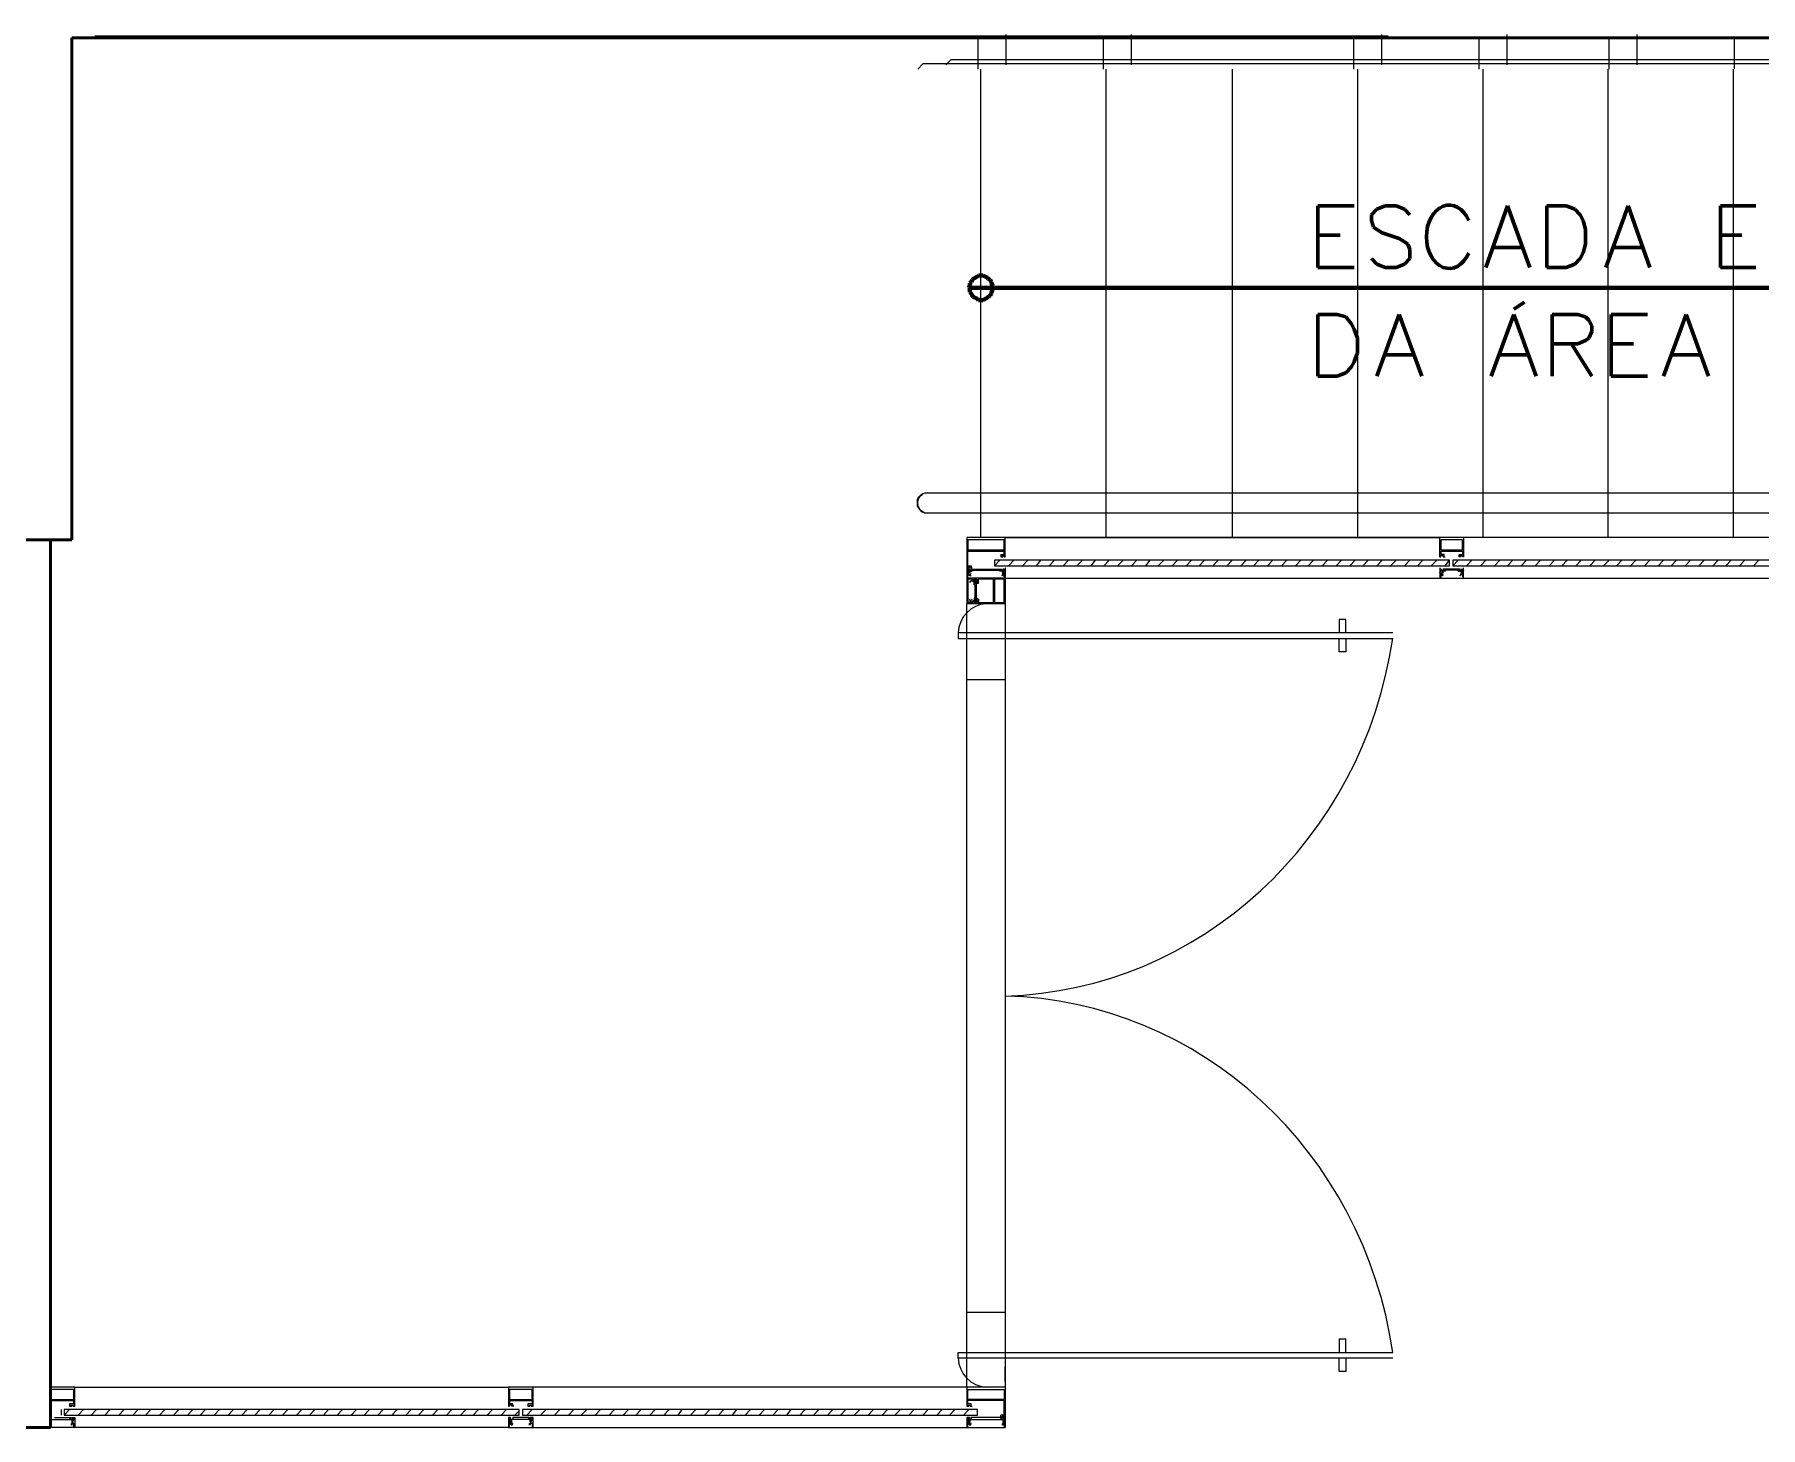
# Model space of a CAD drawing. Header units: millimetres. Extents: x -8 to 5830, y -596 to 3598.
# Drawn here: x 1672.464 to 1675.867, y 2523.728 to 2526.475 of the extents above; entities that cross this region are included whole.
import ezdxf

# ---------------------------------------------------------------- set-up
doc = ezdxf.new("R2010")
doc.units = ezdxf.units.MM
doc.layers.get('0').update_dxf_attribs({"color": 9})

msp = doc.modelspace()

# ---------------------------------------------------------------- linework, layer by layer
at = {"lineweight": 50}
for p, q in [((1679.058, 2526.4687), (1672.5372, 2526.4687)), ((1672.5372, 2525.4785), (1672.5372, 2526.4687)), ((1672.5372, 2525.4785), (1672.3958, 2525.4785)), ((1672.495, 2523.7281), (1672.495, 2525.4785)), ((1672.495, 2523.7281), (1672.419, 2523.7281))]:
    msp.add_line(p, q, dxfattribs=at)
msp.add_line((1675.1326, 2526.4719), (1672.5826, 2526.4719))
at = {"lineweight": 25}
for p, q in [((1674.3239, 2526.4067), (1674.3239, 2526.4687)), ((1674.3791, 2526.4155), (1674.3791, 2526.4751)), ((1674.5706, 2526.4687), (1674.5706, 2526.4067)), ((1674.6259, 2526.4751), (1674.6259, 2526.4155)), ((1675.0642, 2526.4687), (1675.0642, 2526.4067)), ((1675.1195, 2526.4751), (1675.1195, 2526.4155)), ((1675.311, 2526.4687), (1675.311, 2526.4067)), ((1675.3662, 2526.4751), (1675.3662, 2526.4155)), ((1675.5676, 2526.4687), (1675.5676, 2526.4067)), ((1675.6229, 2526.4751), (1675.6229, 2526.4155)), ((1675.8144, 2526.4687), (1675.8144, 2526.4067)), ((1674.3291, 2526.4067), (1674.3291, 2525.4829)), ((1674.576, 2526.4067), (1674.576, 2525.4829)), ((1674.8251, 2526.4067), (1674.8251, 2525.4829)), ((1675.072, 2526.4067), (1675.072, 2525.4829)), ((1675.3189, 2526.4067), (1675.3189, 2525.4829)), ((1675.5659, 2526.4067), (1675.5659, 2525.4829)), ((1675.8128, 2526.4067), (1675.8128, 2525.4829)), ((1674.3776, 2525.4829), (1675.2345, 2525.4829)), ((1676.1378, 2525.4829), (1675.2809, 2525.4829)), ((1674.3671, 2525.4387), (1674.3565, 2525.4276)), ((1674.3945, 2525.4387), (1674.3839, 2525.4276)), ((1674.4114, 2525.4276), (1674.4219, 2525.4387)), ((1674.4473, 2525.4387), (1674.4388, 2525.4276)), ((1674.4747, 2525.4387), (1674.4642, 2525.4276)), ((1674.5021, 2525.4387), (1674.4916, 2525.4276)), ((1674.5296, 2525.4387), (1674.519, 2525.4276)), ((1674.5549, 2525.4387), (1674.5465, 2525.4276)), ((1674.5718, 2525.4276), (1674.5823, 2525.4387)), ((1674.6098, 2525.4387), (1674.5992, 2525.4276)), ((1674.6267, 2525.4276), (1674.6372, 2525.4387)), ((1674.6625, 2525.4387), (1674.6541, 2525.4276)), ((1674.69, 2525.4387), (1674.6794, 2525.4276)), ((1674.7174, 2525.4387), (1674.7069, 2525.4276)), ((1674.7343, 2525.4276), (1674.7449, 2525.4387)), ((1674.7702, 2525.4387), (1674.7596, 2525.4276)), ((1674.7976, 2525.4387), (1674.7871, 2525.4276)), ((1674.8251, 2525.4387), (1674.8145, 2525.4276)), ((1674.8419, 2525.4276), (1674.8525, 2525.4387)), ((1674.8673, 2525.4276), (1674.8778, 2525.4387)), ((1674.8947, 2525.4276), (1674.9053, 2525.4387)), ((1674.9327, 2525.4387), (1674.9221, 2525.4276)), ((1674.9496, 2525.4276), (1674.9601, 2525.4387)), ((1674.9749, 2525.4276), (1674.9855, 2525.4387)), ((1675.0024, 2525.4276), (1675.0129, 2525.4387)), ((1675.0403, 2525.4387), (1675.0298, 2525.4276)), ((1675.0572, 2525.4276), (1675.0678, 2525.4387)), ((1675.0826, 2525.4276), (1675.0931, 2525.4387)), ((1675.11, 2525.4276), (1675.1205, 2525.4387)), ((1675.1374, 2525.4276), (1675.148, 2525.4387)), ((1675.1754, 2525.4387), (1675.1649, 2525.4276)), ((1675.2007, 2525.4387), (1675.1902, 2525.4276)), ((1675.2176, 2525.4276), (1675.2282, 2525.4387)), ((1675.2451, 2525.4276), (1675.2535, 2525.4387)), ((1675.2598, 2525.4276), (1675.2704, 2525.4387)), ((1675.2873, 2525.4276), (1675.2978, 2525.4387)), ((1675.3147, 2525.4276), (1675.3253, 2525.4387)), ((1675.3422, 2525.4276), (1675.3527, 2525.4387)), ((1675.3675, 2525.4276), (1675.378, 2525.4387)), ((1675.3949, 2525.4276), (1675.4055, 2525.4387)), ((1675.4224, 2525.4276), (1675.4329, 2525.4387)), ((1675.4498, 2525.4276), (1675.4603, 2525.4387)), ((1675.4751, 2525.4276), (1675.4857, 2525.4387)), ((1675.5026, 2525.4276), (1675.5131, 2525.4387)), ((1675.53, 2525.4276), (1675.5405, 2525.4387)), ((1675.5574, 2525.4276), (1675.568, 2525.4387)), ((1675.5828, 2525.4276), (1675.5933, 2525.4387)), ((1675.6102, 2525.4276), (1675.6208, 2525.4387)), ((1675.6376, 2525.4276), (1675.6482, 2525.4387)), ((1675.6651, 2525.4276), (1675.6756, 2525.4387)), ((1675.6904, 2525.4276), (1675.701, 2525.4387)), ((1675.7178, 2525.4276), (1675.7284, 2525.4387)), ((1675.7453, 2525.4276), (1675.7558, 2525.4387)), ((1675.7727, 2525.4276), (1675.7833, 2525.4387)), ((1675.798, 2525.4276), (1675.8086, 2525.4387)), ((1675.8255, 2525.4276), (1675.836, 2525.4387)), ((1675.8529, 2525.4276), (1675.8635, 2525.4387)), ((1674.3776, 2525.4033), (1675.2345, 2525.4033)), ((1675.2809, 2525.4033), (1676.1378, 2525.4033)), ((1674.3016, 2523.8076), (1674.3016, 2525.3525)), ((1674.3776, 2525.3525), (1674.3776, 2523.8076)), ((1674.3776, 2525.2022), (1674.3016, 2525.2022)), ((1674.3016, 2523.9557), (1674.3776, 2523.9557)), ((1672.5435, 2523.8076), (1673.3983, 2523.8076)), ((1674.3016, 2523.8076), (1673.4469, 2523.8076)), ((1672.533, 2523.7634), (1672.5224, 2523.7524)), ((1672.5499, 2523.7524), (1672.5604, 2523.7634)), ((1672.5857, 2523.7634), (1672.5752, 2523.7524)), ((1672.6026, 2523.7524), (1672.6132, 2523.7634)), ((1672.6301, 2523.7524), (1672.6406, 2523.7634)), ((1672.668, 2523.7634), (1672.6575, 2523.7524)), ((1672.6828, 2523.7524), (1672.6934, 2523.7634)), ((1672.7103, 2523.7524), (1672.7208, 2523.7634)), ((1672.7377, 2523.7524), (1672.7482, 2523.7634)), ((1672.7651, 2523.7524), (1672.7757, 2523.7634)), ((1672.801, 2523.7634), (1672.7905, 2523.7524)), ((1672.8179, 2523.7524), (1672.8285, 2523.7634)), ((1672.8559, 2523.7634), (1672.8453, 2523.7524)), ((1672.8728, 2523.7524), (1672.8833, 2523.7634)), ((1672.8981, 2523.7524), (1672.9087, 2523.7634)), ((1672.9255, 2523.7524), (1672.9361, 2523.7634)), ((1672.9635, 2523.7634), (1672.953, 2523.7524)), ((1672.9804, 2523.7524), (1672.991, 2523.7634)), ((1673.0057, 2523.7524), (1673.0163, 2523.7634)), ((1673.0332, 2523.7524), (1673.0437, 2523.7634)), ((1673.0606, 2523.7524), (1673.0712, 2523.7634)), ((1673.0881, 2523.7524), (1673.0986, 2523.7634)), ((1673.1239, 2523.7634), (1673.1134, 2523.7524)), ((1673.1514, 2523.7634), (1673.1408, 2523.7524)), ((1673.1788, 2523.7634), (1673.1683, 2523.7524)), ((1673.2062, 2523.7634), (1673.1957, 2523.7524)), ((1673.2316, 2523.7634), (1673.221, 2523.7524)), ((1673.259, 2523.7634), (1673.2485, 2523.7524)), ((1673.2759, 2523.7524), (1673.2864, 2523.7634)), ((1673.3033, 2523.7524), (1673.3139, 2523.7634)), ((1673.3287, 2523.7524), (1673.3392, 2523.7634)), ((1673.3561, 2523.7524), (1673.3666, 2523.7634)), ((1673.3835, 2523.7524), (1673.3941, 2523.7634)), ((1673.411, 2523.7524), (1673.4194, 2523.7612)), ((1673.4447, 2523.7634), (1673.4342, 2523.7524)), ((1673.4616, 2523.7524), (1673.4722, 2523.7634)), ((1673.4891, 2523.7524), (1673.4996, 2523.7634)), ((1673.5271, 2523.7634), (1673.5165, 2523.7524)), ((1673.5418, 2523.7524), (1673.5524, 2523.7634)), ((1673.5693, 2523.7524), (1673.5798, 2523.7634)), ((1673.5967, 2523.7524), (1673.6073, 2523.7634)), ((1673.6241, 2523.7524), (1673.6347, 2523.7634)), ((1673.6495, 2523.7524), (1673.66, 2523.7634)), ((1673.6769, 2523.7524), (1673.6875, 2523.7634)), ((1673.7149, 2523.7634), (1673.7043, 2523.7524)), ((1673.7402, 2523.7634), (1673.7318, 2523.7524)), ((1673.7571, 2523.7524), (1673.7677, 2523.7634)), ((1673.7951, 2523.7634), (1673.7845, 2523.7524)), ((1673.812, 2523.7524), (1673.8225, 2523.7634)), ((1673.8479, 2523.7634), (1673.8394, 2523.7524)), ((1673.8647, 2523.7524), (1673.8753, 2523.7634)), ((1673.8922, 2523.7524), (1673.9027, 2523.7634)), ((1673.9196, 2523.7524), (1673.9302, 2523.7634)), ((1673.9471, 2523.7524), (1673.9555, 2523.7634)), ((1673.9724, 2523.7524), (1673.9829, 2523.7634)), ((1674.0104, 2523.7634), (1673.9998, 2523.7524)), ((1674.0378, 2523.7634), (1674.0273, 2523.7524)), ((1674.0631, 2523.7634), (1674.0526, 2523.7524)), ((1674.08, 2523.7524), (1674.0906, 2523.7634)), ((1674.118, 2523.7634), (1674.1075, 2523.7524)), ((1674.1455, 2523.7634), (1674.1349, 2523.7524)), ((1674.1708, 2523.7634), (1674.1602, 2523.7524)), ((1674.1877, 2523.7524), (1674.1982, 2523.7634)), ((1674.2151, 2523.7524), (1674.2257, 2523.7634)), ((1674.2425, 2523.7524), (1674.2531, 2523.7634)), ((1674.2784, 2523.7634), (1674.2679, 2523.7524)), ((1674.2953, 2523.7524), (1674.3059, 2523.7634)), ((1673.3983, 2523.7281), (1672.5435, 2523.7281)), ((1673.4469, 2523.7281), (1674.3016, 2523.7281))]:
    msp.add_line(p, q, dxfattribs=at)
at = {"lineweight": 20}
for p, q in [((1674.2153, 2526.4171), (1674.2054, 2526.4067)), ((1678.6869, 2526.4171), (1674.2153, 2526.4171)), ((1674.2706, 2526.4254), (1674.2607, 2526.4155)), ((1678.7422, 2526.4254), (1674.2706, 2526.4254)), ((1674.2046, 2525.558), (1674.2067, 2525.5625)), ((1674.2046, 2525.5448), (1674.2046, 2525.558)), ((1674.2067, 2525.5426), (1674.2046, 2525.5448)), ((1674.2067, 2525.5625), (1674.2088, 2525.5647)), ((1674.2088, 2525.5647), (1674.213, 2525.5669)), ((1674.213, 2525.5669), (1674.2151, 2525.5691)), ((1674.2151, 2525.5691), (1674.2193, 2525.5713)), ((1674.2193, 2525.5713), (1678.6938, 2525.5713)), ((1674.2088, 2525.5381), (1674.2067, 2525.5426)), ((1674.213, 2525.5359), (1674.2088, 2525.5381)), ((1674.2151, 2525.5337), (1674.213, 2525.5359)), ((1674.2193, 2525.5315), (1674.2151, 2525.5337)), ((1678.6938, 2525.5315), (1674.2193, 2525.5315)), ((1677.2797, 2525.4829), (1674.3016, 2525.4829)), ((1674.3016, 2525.4829), (1674.3016, 2525.3525)), ((1674.3755, 2525.4785), (1674.3037, 2525.4785)), ((1674.3037, 2525.4785), (1674.3037, 2525.4586)), ((1674.3755, 2525.4586), (1674.3755, 2525.4785)), ((1674.3776, 2525.4453), (1674.3776, 2525.4829)), ((1675.2345, 2525.4453), (1675.2345, 2525.4829)), ((1675.2788, 2525.4785), (1675.2366, 2525.4785)), ((1675.2366, 2525.4785), (1675.2366, 2525.4586)), ((1675.2788, 2525.4586), (1675.2788, 2525.4785)), ((1675.2809, 2525.4829), (1675.2809, 2525.4453)), ((1674.3037, 2525.4586), (1674.3755, 2525.4586)), ((1674.3037, 2525.4276), (1674.3037, 2525.4564)), ((1674.3037, 2525.4564), (1674.3755, 2525.4564)), ((1674.3692, 2525.4497), (1674.3755, 2525.4497)), ((1674.3692, 2525.4497), (1674.3692, 2525.4453)), ((1674.3692, 2525.4453), (1674.3734, 2525.4453)), ((1674.3713, 2525.4453), (1674.3713, 2525.4475)), ((1674.3713, 2525.4475), (1674.3755, 2525.4475)), ((1674.3755, 2525.4497), (1674.3755, 2525.4564)), ((1674.3755, 2525.4475), (1674.3755, 2525.4453)), ((1674.3755, 2525.4453), (1674.3776, 2525.4453)), ((1675.2345, 2525.4475), (1675.2408, 2525.4475)), ((1675.2345, 2525.4453), (1675.2366, 2525.4453)), ((1675.2366, 2525.4586), (1675.2788, 2525.4586)), ((1675.2366, 2525.4564), (1675.2788, 2525.4564)), ((1675.2366, 2525.4564), (1675.2366, 2525.4497)), ((1675.243, 2525.4497), (1675.2366, 2525.4497)), ((1675.2408, 2525.4475), (1675.2408, 2525.4453)), ((1675.2408, 2525.4453), (1675.2451, 2525.4453)), ((1675.243, 2525.4453), (1675.243, 2525.4497)), ((1675.2725, 2525.4453), (1675.2725, 2525.4497)), ((1675.2725, 2525.4497), (1675.2788, 2525.4497)), ((1675.2767, 2525.4453), (1675.2725, 2525.4453)), ((1675.2788, 2525.4475), (1675.2746, 2525.4475)), ((1675.2746, 2525.4475), (1675.2746, 2525.4453)), ((1675.2788, 2525.4564), (1675.2788, 2525.4497)), ((1675.2788, 2525.4453), (1675.2788, 2525.4475)), ((1675.2809, 2525.4453), (1675.2788, 2525.4453)), ((1674.3037, 2525.4276), (1674.3101, 2525.4276)), ((1674.3037, 2525.4254), (1674.308, 2525.4254)), ((1674.3037, 2525.4254), (1674.3037, 2525.4166)), ((1674.308, 2525.421), (1674.3037, 2525.421)), ((1674.3037, 2525.4144), (1674.3059, 2525.4188)), ((1674.3037, 2525.4166), (1674.3122, 2525.4166)), ((1674.3037, 2525.4122), (1674.3059, 2525.4144)), ((1674.308, 2525.4078), (1674.3037, 2525.4122)), ((1674.3037, 2525.4033), (1674.3037, 2525.4122)), ((1674.3059, 2525.421), (1674.3059, 2525.4188)), ((1674.3059, 2525.4188), (1674.3101, 2525.4188)), ((1674.3059, 2525.4144), (1674.3059, 2525.4166)), ((1674.308, 2525.4144), (1674.3059, 2525.4122)), ((1674.3101, 2525.4122), (1674.3059, 2525.4078)), ((1674.308, 2525.4232), (1674.308, 2525.4254)), ((1674.308, 2525.4232), (1674.3122, 2525.4232)), ((1674.308, 2525.4166), (1674.308, 2525.4144)), ((1674.3101, 2525.4276), (1674.3101, 2525.4232)), ((1674.3101, 2525.4188), (1674.3101, 2525.421)), ((1674.3101, 2525.421), (1674.3713, 2525.421)), ((1674.3122, 2525.4166), (1674.3122, 2525.4188)), ((1674.3122, 2525.4188), (1674.3671, 2525.4188)), ((1675.2535, 2525.4387), (1674.3565, 2525.4387)), ((1674.3565, 2525.4387), (1674.3565, 2525.4276)), ((1674.3565, 2525.4276), (1675.2535, 2525.4276)), ((1674.3671, 2525.4166), (1674.3671, 2525.4188)), ((1674.3755, 2525.4166), (1674.3671, 2525.4166)), ((1674.3692, 2525.4188), (1674.3692, 2525.421)), ((1674.3755, 2525.4188), (1674.3692, 2525.4188)), ((1674.3713, 2525.4166), (1674.3713, 2525.4144)), ((1674.3713, 2525.4122), (1674.3734, 2525.4144)), ((1674.3713, 2525.4078), (1674.3734, 2525.4122)), ((1674.3713, 2525.4078), (1674.3755, 2525.4122)), ((1674.3755, 2525.421), (1674.3734, 2525.421)), ((1674.3734, 2525.4144), (1674.3734, 2525.4166)), ((1674.3734, 2525.4122), (1674.3755, 2525.4144)), ((1674.3755, 2525.421), (1674.3755, 2525.4188)), ((1674.3776, 2525.4188), (1674.3755, 2525.4144)), ((1674.3755, 2525.4055), (1674.3755, 2525.4144)), ((1674.3776, 2525.4232), (1674.3776, 2525.3525)), ((1675.2345, 2525.4232), (1675.2345, 2525.4033)), ((1675.2345, 2525.4144), (1675.2366, 2525.4188)), ((1675.2366, 2525.421), (1675.2366, 2525.4166)), ((1675.2366, 2525.421), (1675.2387, 2525.421)), ((1675.2366, 2525.4188), (1675.243, 2525.4188)), ((1675.2451, 2525.4166), (1675.2366, 2525.4166)), ((1675.2366, 2525.4144), (1675.2366, 2525.4033)), ((1675.2366, 2525.4122), (1675.2387, 2525.4144)), ((1675.2366, 2525.4122), (1675.2408, 2525.4078)), ((1675.2387, 2525.4166), (1675.2387, 2525.4144)), ((1675.2408, 2525.4144), (1675.2387, 2525.4122)), ((1675.2387, 2525.4078), (1675.2408, 2525.4122)), ((1675.2746, 2525.421), (1675.2408, 2525.421)), ((1675.2408, 2525.4144), (1675.2408, 2525.4166)), ((1675.243, 2525.4188), (1675.243, 2525.421)), ((1675.2704, 2525.4188), (1675.2451, 2525.4188)), ((1675.2451, 2525.4188), (1675.2451, 2525.4166)), ((1675.2535, 2525.4276), (1675.2535, 2525.4387)), ((1676.1589, 2525.4387), (1675.2598, 2525.4387)), ((1675.2598, 2525.4387), (1675.2598, 2525.4276)), ((1675.2598, 2525.4276), (1676.1589, 2525.4276)), ((1675.2704, 2525.4166), (1675.2704, 2525.4188)), ((1675.2704, 2525.4166), (1675.2788, 2525.4166)), ((1675.2725, 2525.4188), (1675.2725, 2525.421)), ((1675.2788, 2525.4188), (1675.2725, 2525.4188)), ((1675.2788, 2525.4122), (1675.2746, 2525.4078)), ((1675.2746, 2525.4078), (1675.2767, 2525.4122)), ((1675.2767, 2525.421), (1675.2788, 2525.421)), ((1675.2767, 2525.4166), (1675.2767, 2525.4122)), ((1675.2788, 2525.4144), (1675.2767, 2525.4122)), ((1675.2788, 2525.421), (1675.2788, 2525.4166)), ((1675.2809, 2525.4188), (1675.2788, 2525.4144)), ((1675.2788, 2525.4144), (1675.2788, 2525.4055)), ((1675.2809, 2525.4033), (1675.2809, 2525.4232)), ((1674.3776, 2525.4033), (1674.3016, 2525.4033)), ((1674.3122, 2525.4011), (1674.3037, 2525.4011)), ((1674.3037, 2525.4011), (1674.3037, 2525.3547)), ((1674.3101, 2525.4078), (1674.308, 2525.4078)), ((1674.3122, 2525.3989), (1674.308, 2525.3967)), ((1674.308, 2525.3945), (1674.3122, 2525.3989)), ((1674.308, 2525.3967), (1674.308, 2525.3945)), ((1674.3122, 2525.3967), (1674.3164, 2525.4011)), ((1674.3122, 2525.3989), (1674.3122, 2525.4011)), ((1674.3164, 2525.3989), (1674.3122, 2525.3989)), ((1674.3143, 2525.3967), (1674.3164, 2525.3967)), ((1674.3164, 2525.4011), (1674.3206, 2525.4011)), ((1674.3164, 2525.3901), (1674.3164, 2525.4011)), ((1674.3185, 2525.3901), (1674.3164, 2525.3901)), ((1674.3185, 2525.3923), (1674.3185, 2525.3989)), ((1674.3185, 2525.3989), (1674.3227, 2525.3989)), ((1674.3249, 2525.3923), (1674.3185, 2525.3923)), ((1674.3185, 2525.3635), (1674.3185, 2525.3901)), ((1674.3206, 2525.3591), (1674.3206, 2525.4033)), ((1674.3227, 2525.3967), (1674.3206, 2525.3967)), ((1674.3227, 2525.4011), (1674.3227, 2525.3945)), ((1674.3249, 2525.3923), (1674.3249, 2525.4011)), ((1674.3544, 2525.4011), (1674.3249, 2525.4011)), ((1674.3544, 2525.3547), (1674.3544, 2525.4011)), ((1674.3565, 2525.4011), (1674.3565, 2525.3547)), ((1674.3755, 2525.4011), (1674.3565, 2525.4011)), ((1674.3755, 2525.4055), (1674.3776, 2525.4055)), ((1674.3755, 2525.3547), (1674.3755, 2525.4011)), ((1675.2345, 2525.4033), (1675.2809, 2525.4033)), ((1674.3776, 2525.3525), (1674.3016, 2525.3525)), ((1674.3122, 2525.3547), (1674.3037, 2525.3547)), ((1674.308, 2525.3591), (1674.308, 2525.3613)), ((1674.308, 2525.3569), (1674.3122, 2525.3613)), ((1674.308, 2525.3591), (1674.3122, 2525.3547)), ((1674.3122, 2525.3569), (1674.3143, 2525.3591)), ((1674.3143, 2525.3569), (1674.3122, 2525.3547)), ((1674.3143, 2525.3591), (1674.3164, 2525.3591)), ((1674.3143, 2525.3547), (1674.3164, 2525.3569)), ((1674.3143, 2525.3569), (1674.3164, 2525.3569)), ((1674.3185, 2525.3635), (1674.3164, 2525.3635)), ((1674.3164, 2525.3635), (1674.3164, 2525.3547)), ((1674.3164, 2525.3547), (1674.3227, 2525.3547)), ((1674.3185, 2525.3569), (1674.3185, 2525.3613)), ((1674.3185, 2525.3613), (1674.3206, 2525.3613)), ((1674.3206, 2525.3569), (1674.3185, 2525.3569)), ((1674.3206, 2525.3635), (1674.3227, 2525.3635)), ((1674.3227, 2525.3591), (1674.3206, 2525.3591)), ((1674.3206, 2525.3569), (1674.3206, 2525.3525)), ((1674.3227, 2525.3635), (1674.3227, 2525.3613)), ((1674.3227, 2525.3613), (1674.3249, 2525.3613)), ((1674.3227, 2525.3547), (1674.3227, 2525.3591)), ((1674.3249, 2525.3613), (1674.3249, 2525.3547)), ((1674.3249, 2525.3547), (1674.3544, 2525.3547)), ((1674.3565, 2525.3547), (1674.3755, 2525.3547)), ((1674.3776, 2525.3414), (1674.3776, 2525.3105)), ((1675.0488, 2525.3216), (1675.0361, 2525.3216)), ((1675.0361, 2525.3216), (1675.0361, 2525.295)), ((1675.0488, 2525.295), (1675.0488, 2525.3216)), ((1675.1416, 2525.295), (1674.2848, 2525.295)), ((1674.2848, 2525.295), (1674.2848, 2525.284)), ((1674.2848, 2525.284), (1675.1416, 2525.284)), ((1675.0361, 2525.2575), (1675.0361, 2525.284)), ((1675.0488, 2525.284), (1675.0488, 2525.2575)), ((1675.0488, 2525.2575), (1675.0361, 2525.2575)), ((1675.0361, 2523.9027), (1675.0361, 2523.8761)), ((1675.0361, 2523.9027), (1675.0488, 2523.9027)), ((1675.0488, 2523.8761), (1675.0488, 2523.9027)), ((1674.2848, 2523.8651), (1674.2848, 2523.8761)), ((1674.2848, 2523.8761), (1675.1416, 2523.8761)), ((1675.1416, 2523.8651), (1674.2848, 2523.8651)), ((1674.3776, 2523.8187), (1674.3776, 2523.8474)), ((1675.0361, 2523.8386), (1675.0361, 2523.8651)), ((1675.0488, 2523.8651), (1675.0488, 2523.8386)), ((1675.0488, 2523.8386), (1675.0361, 2523.8386)), ((1672.5435, 2523.8076), (1672.495, 2523.8076)), ((1672.5414, 2523.8032), (1672.4971, 2523.8032)), ((1672.4971, 2523.7833), (1672.5414, 2523.7833)), ((1672.4971, 2523.7811), (1672.5414, 2523.7811)), ((1672.5414, 2523.7833), (1672.5414, 2523.8032)), ((1672.5414, 2523.7745), (1672.5414, 2523.7811)), ((1672.5435, 2523.7701), (1672.5435, 2523.8076)), ((1673.4469, 2523.8076), (1673.3983, 2523.8076)), ((1673.3983, 2523.8076), (1673.3983, 2523.7701)), ((1673.4447, 2523.8032), (1673.4004, 2523.8032)), ((1673.4004, 2523.8032), (1673.4004, 2523.7833)), ((1673.4004, 2523.7833), (1673.4447, 2523.7833)), ((1673.4004, 2523.7811), (1673.4004, 2523.7745)), ((1673.4004, 2523.7811), (1673.4447, 2523.7811)), ((1673.4447, 2523.7833), (1673.4447, 2523.8032)), ((1673.4447, 2523.7811), (1673.4447, 2523.7745)), ((1673.4469, 2523.7701), (1673.4469, 2523.8076)), ((1674.3776, 2523.8076), (1674.3016, 2523.8076)), ((1674.3016, 2523.8076), (1674.3016, 2523.7701)), ((1674.3037, 2523.7833), (1674.3037, 2523.8032)), ((1674.3037, 2523.8032), (1674.3755, 2523.8032)), ((1674.3755, 2523.7833), (1674.3037, 2523.7833)), ((1674.3755, 2523.7811), (1674.3037, 2523.7811)), ((1674.3037, 2523.7745), (1674.3037, 2523.7811)), ((1674.3755, 2523.8032), (1674.3755, 2523.7833)), ((1674.3755, 2523.7524), (1674.3755, 2523.7811)), ((1674.3776, 2523.8076), (1674.3776, 2523.7281)), ((1672.4971, 2523.7435), (1672.5414, 2523.7435)), ((1672.5034, 2523.748), (1672.5351, 2523.748)), ((1672.5161, 2523.7634), (1672.5161, 2523.7524)), ((1673.4194, 2523.7634), (1672.5224, 2523.7634)), ((1672.5224, 2523.7634), (1672.5224, 2523.7524)), ((1672.5224, 2523.7524), (1673.4194, 2523.7524)), ((1672.533, 2523.7745), (1672.533, 2523.7701)), ((1672.5414, 2523.7745), (1672.533, 2523.7745)), ((1672.533, 2523.7701), (1672.5372, 2523.7701)), ((1672.5351, 2523.7458), (1672.533, 2523.7458)), ((1672.533, 2523.7458), (1672.533, 2523.7435)), ((1672.5351, 2523.7723), (1672.5351, 2523.7701)), ((1672.5351, 2523.7723), (1672.5414, 2523.7723)), ((1672.5351, 2523.748), (1672.5351, 2523.7458)), ((1672.5372, 2523.7458), (1672.5372, 2523.748)), ((1672.5372, 2523.748), (1672.5435, 2523.748)), ((1672.5393, 2523.7458), (1672.5372, 2523.7458)), ((1672.5372, 2523.7435), (1672.5372, 2523.7391)), ((1672.5393, 2523.7701), (1672.5435, 2523.7701)), ((1672.5393, 2523.7435), (1672.5393, 2523.7458)), ((1672.5393, 2523.7391), (1672.5414, 2523.7435)), ((1672.5414, 2523.7723), (1672.5414, 2523.7701)), ((1672.5414, 2523.7435), (1672.5414, 2523.748)), ((1672.5435, 2523.748), (1672.5435, 2523.7281)), ((1673.3983, 2523.7701), (1673.4004, 2523.7701)), ((1673.4025, 2523.748), (1673.3983, 2523.748)), ((1673.3983, 2523.748), (1673.3983, 2523.7281)), ((1673.4068, 2523.7745), (1673.4004, 2523.7745)), ((1673.4004, 2523.7701), (1673.4004, 2523.7723)), ((1673.4046, 2523.7723), (1673.4004, 2523.7723)), ((1673.4004, 2523.748), (1673.4004, 2523.7435)), ((1673.4025, 2523.7435), (1673.4004, 2523.7391)), ((1673.4447, 2523.7435), (1673.4004, 2523.7435)), ((1673.4025, 2523.7391), (1673.4025, 2523.748)), ((1673.4046, 2523.7701), (1673.4046, 2523.7723)), ((1673.4089, 2523.7701), (1673.4046, 2523.7701)), ((1673.4046, 2523.7391), (1673.4046, 2523.7435)), ((1673.4068, 2523.7701), (1673.4068, 2523.7745)), ((1673.4384, 2523.748), (1673.4068, 2523.748)), ((1673.4068, 2523.748), (1673.4068, 2523.7435)), ((1673.4194, 2523.7524), (1673.4194, 2523.7634)), ((1674.3227, 2523.7634), (1673.4257, 2523.7634)), ((1673.4257, 2523.7634), (1673.4257, 2523.7524)), ((1673.4257, 2523.7524), (1674.3227, 2523.7524)), ((1673.4447, 2523.7745), (1673.4363, 2523.7745)), ((1673.4363, 2523.7745), (1673.4363, 2523.7701)), ((1673.4363, 2523.7701), (1673.4405, 2523.7701)), ((1673.4384, 2523.7435), (1673.4384, 2523.748)), ((1673.4405, 2523.7701), (1673.4405, 2523.7723)), ((1673.4405, 2523.7723), (1673.4447, 2523.7723)), ((1673.4469, 2523.748), (1673.4405, 2523.748)), ((1673.4405, 2523.748), (1673.4405, 2523.7458)), ((1673.4405, 2523.7458), (1673.4426, 2523.7458)), ((1673.4405, 2523.7435), (1673.4405, 2523.7391)), ((1673.4426, 2523.7701), (1673.4469, 2523.7701)), ((1673.4426, 2523.7369), (1673.4426, 2523.7458)), ((1673.4447, 2523.7435), (1673.4426, 2523.7391)), ((1673.4447, 2523.7723), (1673.4447, 2523.7701)), ((1673.4447, 2523.7435), (1673.4447, 2523.748)), ((1673.4469, 2523.7281), (1673.4469, 2523.748)), ((1674.3016, 2523.7701), (1674.3059, 2523.7701)), ((1674.308, 2523.748), (1674.3016, 2523.748)), ((1674.3016, 2523.748), (1674.3016, 2523.7281)), ((1674.3101, 2523.7745), (1674.3037, 2523.7745)), ((1674.3037, 2523.7701), (1674.3037, 2523.7723)), ((1674.3037, 2523.7723), (1674.308, 2523.7723)), ((1674.3037, 2523.7435), (1674.3037, 2523.748)), ((1674.3037, 2523.7435), (1674.3755, 2523.7435)), ((1674.3059, 2523.7435), (1674.3037, 2523.7391)), ((1674.308, 2523.7458), (1674.3059, 2523.7458)), ((1674.3059, 2523.7391), (1674.3059, 2523.7458)), ((1674.308, 2523.7723), (1674.308, 2523.7701)), ((1674.308, 2523.7701), (1674.3122, 2523.7701)), ((1674.308, 2523.748), (1674.308, 2523.7458)), ((1674.308, 2523.7435), (1674.308, 2523.7391)), ((1674.3101, 2523.7701), (1674.3101, 2523.7745)), ((1674.3776, 2523.748), (1674.3101, 2523.748)), ((1674.3101, 2523.748), (1674.3101, 2523.7435)), ((1674.3227, 2523.7524), (1674.3227, 2523.7634)), ((1674.3755, 2523.7524), (1674.3692, 2523.7524)), ((1674.3692, 2523.748), (1674.3692, 2523.7524)), ((1674.3692, 2523.7435), (1674.3692, 2523.7458)), ((1674.3692, 2523.7458), (1674.3713, 2523.7458)), ((1674.3713, 2523.7458), (1674.3713, 2523.7502)), ((1674.3713, 2523.7502), (1674.3776, 2523.7502)), ((1674.3734, 2523.7458), (1674.3734, 2523.748)), ((1674.3755, 2523.7458), (1674.3734, 2523.7458)), ((1674.3734, 2523.7369), (1674.3734, 2523.7435)), ((1674.3755, 2523.748), (1674.3755, 2523.7435)), ((1674.3755, 2523.7391), (1674.3776, 2523.7435)), ((1672.5435, 2523.7281), (1672.495, 2523.7281)), ((1672.5393, 2523.7369), (1672.5351, 2523.7347)), ((1672.5351, 2523.7325), (1672.5372, 2523.7347)), ((1672.5372, 2523.7369), (1672.5393, 2523.7391)), ((1672.5372, 2523.7325), (1672.5393, 2523.7369)), ((1672.5393, 2523.7369), (1672.5393, 2523.7391)), ((1672.5414, 2523.7369), (1672.5393, 2523.7369)), ((1672.5414, 2523.7281), (1672.5414, 2523.7369)), ((1673.3983, 2523.7281), (1673.4469, 2523.7281)), ((1673.4004, 2523.7369), (1673.4025, 2523.7391)), ((1673.4004, 2523.7281), (1673.4004, 2523.7369)), ((1673.4004, 2523.7369), (1673.4046, 2523.7325)), ((1673.4025, 2523.7369), (1673.4046, 2523.7391)), ((1673.4068, 2523.7369), (1673.4025, 2523.7347)), ((1673.4046, 2523.7325), (1673.4068, 2523.7347)), ((1673.4426, 2523.7369), (1673.4384, 2523.7347)), ((1673.4384, 2523.7325), (1673.4405, 2523.7347)), ((1673.4426, 2523.7391), (1673.4405, 2523.7369)), ((1673.4426, 2523.7369), (1673.4405, 2523.7325)), ((1673.4426, 2523.7369), (1673.4447, 2523.7369)), ((1673.4447, 2523.7369), (1673.4447, 2523.7281)), ((1674.3016, 2523.7281), (1674.3776, 2523.7281)), ((1674.3037, 2523.7369), (1674.3059, 2523.7391)), ((1674.3037, 2523.7281), (1674.3037, 2523.7369)), ((1674.3037, 2523.7369), (1674.308, 2523.7325)), ((1674.308, 2523.7391), (1674.3059, 2523.7369)), ((1674.3101, 2523.7369), (1674.3059, 2523.7347)), ((1674.308, 2523.7325), (1674.3101, 2523.7347)), ((1674.3755, 2523.7391), (1674.3713, 2523.7347)), ((1674.3713, 2523.7325), (1674.3755, 2523.7369)), ((1674.3713, 2523.7347), (1674.3713, 2523.7325)), ((1674.3755, 2523.7303), (1674.3755, 2523.7391)), ((1674.3755, 2523.7303), (1674.3776, 2523.7303))]:
    msp.add_line(p, q, dxfattribs=at)
at = {"lineweight": 60}
for p, q in [((1674.9939, 2526.0155), (1674.9939, 2526.1371)), ((1674.9939, 2526.1371), (1675.0657, 2526.1371)), ((1675.11, 2526.1305), (1675.0994, 2526.1194)), ((1675.1269, 2526.1371), (1675.11, 2526.1305)), ((1675.148, 2526.1371), (1675.1269, 2526.1371)), ((1675.1649, 2526.1305), (1675.148, 2526.1371)), ((1675.1754, 2526.1194), (1675.1649, 2526.1305)), ((1675.3253, 2526.0155), (1675.3675, 2526.1371)), ((1675.3675, 2526.1371), (1675.4118, 2526.0155)), ((1675.4456, 2526.0155), (1675.4456, 2526.1371)), ((1675.4456, 2526.1371), (1675.4836, 2526.1371)), ((1675.4836, 2526.1371), (1675.5004, 2526.1305)), ((1675.5004, 2526.1305), (1675.511, 2526.1194)), ((1675.5617, 2526.0155), (1675.606, 2526.1371)), ((1675.606, 2526.1371), (1675.6482, 2526.0155)), ((1675.7875, 2526.0155), (1675.7875, 2526.1371)), ((1675.7875, 2526.1371), (1675.8571, 2526.1371)), ((1675.0994, 2526.1194), (1675.0994, 2526.1084)), ((1675.0994, 2526.1084), (1675.1037, 2526.0951)), ((1675.1037, 2526.0951), (1675.11, 2526.0907)), ((1675.11, 2526.0907), (1675.1205, 2526.084)), ((1675.511, 2526.1194), (1675.5173, 2526.1084)), ((1675.5173, 2526.1084), (1675.5216, 2526.0907)), ((1675.5216, 2526.0907), (1675.5216, 2526.0619)), ((1674.9939, 2526.0796), (1675.0382, 2526.0796)), ((1675.1205, 2526.084), (1675.1543, 2526.073)), ((1675.1543, 2526.073), (1675.1649, 2526.0664)), ((1675.1649, 2526.0664), (1675.1712, 2526.0619)), ((1675.1712, 2526.0619), (1675.1754, 2526.0509)), ((1675.34, 2526.0553), (1675.397, 2526.0553)), ((1675.5216, 2526.0619), (1675.5173, 2526.0443)), ((1675.5785, 2526.0553), (1675.6334, 2526.0553)), ((1675.7875, 2526.0796), (1675.8297, 2526.0796)), ((1675.11, 2526.0222), (1675.0994, 2526.0332)), ((1675.1269, 2526.0155), (1675.11, 2526.0222)), ((1675.1649, 2526.0222), (1675.148, 2526.0155)), ((1675.1754, 2526.0332), (1675.1649, 2526.0222)), ((1675.1754, 2526.0509), (1675.1754, 2526.0332)), ((1675.5004, 2526.0222), (1675.4836, 2526.0155)), ((1675.511, 2526.0332), (1675.5004, 2526.0222)), ((1675.5173, 2526.0443), (1675.511, 2526.0332)), ((1675.0657, 2526.0155), (1674.9939, 2526.0155)), ((1675.148, 2526.0155), (1675.1269, 2526.0155)), ((1675.4836, 2526.0155), (1675.4456, 2526.0155)), ((1675.8571, 2526.0155), (1675.7875, 2526.0155)), ((1674.9939, 2525.8011), (1674.9939, 2525.9227)), ((1674.9939, 2525.9227), (1675.0319, 2525.9227)), ((1675.0319, 2525.9227), (1675.0488, 2525.9183)), ((1675.11, 2525.8011), (1675.1543, 2525.9227)), ((1675.1543, 2525.9227), (1675.1986, 2525.8011)), ((1675.3358, 2525.8011), (1675.3801, 2525.9227)), ((1675.3801, 2525.9338), (1675.4013, 2525.947)), ((1675.3801, 2525.9227), (1675.4245, 2525.8011)), ((1675.4561, 2525.8011), (1675.4561, 2525.9227)), ((1675.4561, 2525.9227), (1675.5068, 2525.9227)), ((1675.5068, 2525.9227), (1675.5216, 2525.9183)), ((1675.5722, 2525.8011), (1675.5722, 2525.9227)), ((1675.5722, 2525.9227), (1675.644, 2525.9227)), ((1675.6756, 2525.8011), (1675.7199, 2525.9227)), ((1675.7199, 2525.9227), (1675.7643, 2525.8011)), ((1675.0488, 2525.9183), (1675.0593, 2525.905)), ((1675.0593, 2525.905), (1675.0657, 2525.894)), ((1675.0657, 2525.894), (1675.072, 2525.8763)), ((1675.5216, 2525.9183), (1675.5279, 2525.9117)), ((1675.5279, 2525.9117), (1675.5342, 2525.9006)), ((1675.5342, 2525.8896), (1675.5279, 2525.8763)), ((1675.5342, 2525.9006), (1675.5342, 2525.8896)), ((1675.072, 2525.8763), (1675.072, 2525.8476)), ((1675.5068, 2525.8652), (1675.4561, 2525.8652)), ((1675.4941, 2525.8652), (1675.5342, 2525.8011)), ((1675.5216, 2525.8719), (1675.5068, 2525.8652)), ((1675.5279, 2525.8763), (1675.5216, 2525.8719)), ((1675.5722, 2525.8652), (1675.6165, 2525.8652)), ((1675.0593, 2525.8188), (1675.0488, 2525.8078)), ((1675.0657, 2525.8299), (1675.0593, 2525.8188)), ((1675.072, 2525.8476), (1675.0657, 2525.8299)), ((1675.1269, 2525.8431), (1675.1817, 2525.8431)), ((1675.3527, 2525.8431), (1675.4076, 2525.8431)), ((1675.6925, 2525.8431), (1675.7474, 2525.8431)), ((1675.0319, 2525.8011), (1674.9939, 2525.8011)), ((1675.0488, 2525.8078), (1675.0319, 2525.8011)), ((1675.644, 2525.8011), (1675.5722, 2525.8011))]:
    msp.add_line(p, q, dxfattribs=at)
at = {"lineweight": 70}
for p, q in [((1674.3101, 2525.9868), (1674.308, 2525.9846)), ((1674.3122, 2525.9912), (1674.3101, 2525.9868)), ((1674.3143, 2525.9934), (1674.3122, 2525.9912)), ((1674.3227, 2525.9978), (1674.3143, 2525.9934)), ((1674.3249, 2526.0001), (1674.3227, 2525.9978)), ((1674.3333, 2526.0001), (1674.3249, 2526.0001)), ((1674.3417, 2525.9956), (1674.3333, 2526.0001)), ((1674.3438, 2525.9934), (1674.3417, 2525.9956)), ((1674.3481, 2525.9912), (1674.3438, 2525.9934)), ((1674.3502, 2525.9868), (1674.3481, 2525.9912)), ((1674.3502, 2525.9846), (1674.3502, 2525.9868)), ((1674.308, 2525.9802), (1674.3059, 2525.9757)), ((1674.3059, 2525.9757), (1678.6811, 2525.9757)), ((1674.3059, 2525.9757), (1674.308, 2525.9713)), ((1674.308, 2525.9846), (1674.308, 2525.9802)), ((1674.308, 2525.9713), (1674.308, 2525.9669)), ((1674.308, 2525.9669), (1674.3101, 2525.9647)), ((1674.3101, 2525.9647), (1674.3122, 2525.9603)), ((1674.3122, 2525.9603), (1674.3143, 2525.9581)), ((1674.3143, 2525.9581), (1674.3227, 2525.9536)), ((1674.3227, 2525.9536), (1674.3249, 2525.9514)), ((1674.3333, 2525.9514), (1674.3417, 2525.9559)), ((1674.3417, 2525.9559), (1674.3438, 2525.9581)), ((1674.3438, 2525.9581), (1674.3481, 2525.9603)), ((1674.3481, 2525.9603), (1674.3502, 2525.9647)), ((1674.3523, 2525.9802), (1674.3502, 2525.9846)), ((1674.3502, 2525.9669), (1674.3523, 2525.9713)), ((1674.3502, 2525.9647), (1674.3502, 2525.9669)), ((1674.3523, 2525.9713), (1674.3523, 2525.9802)), ((1674.3249, 2525.9514), (1674.3333, 2525.9514))]:
    msp.add_line(p, q, dxfattribs=at)
at = {"lineweight": 60}
msp.add_ellipse((1675.2529, 2526.0762), major_axis=(0.0002, 0.0625), ratio=0.719898, start_param=-1.027987, end_param=4.177619, dxfattribs=at)
at = {"lineweight": 20}
msp.add_ellipse((1674.2234, 2525.5514), major_axis=(0, 0.0199), ratio=0.954968, start_param=-0.006173, end_param=3.147765, dxfattribs=at)
at = {"lineweight": 25}
for centre, major_axis, start_param, end_param in [((1674.3424, 2525.2922), (0, 0.0604), 0.047583, 1.523213), ((1674.3547, 2525.4127), (0, 0.8341), 3.170418, 4.557446), ((1674.3593, 2523.7504), (0, 0.8288), -1.418443, -0.023122), ((1674.3424, 2523.868), (0, 0.0604), 1.618379, 3.09401)]:
    msp.add_ellipse(centre, major_axis=major_axis, ratio=0.954968, start_param=start_param, end_param=end_param, dxfattribs=at)

doc.saveas('drawing.dxf')
